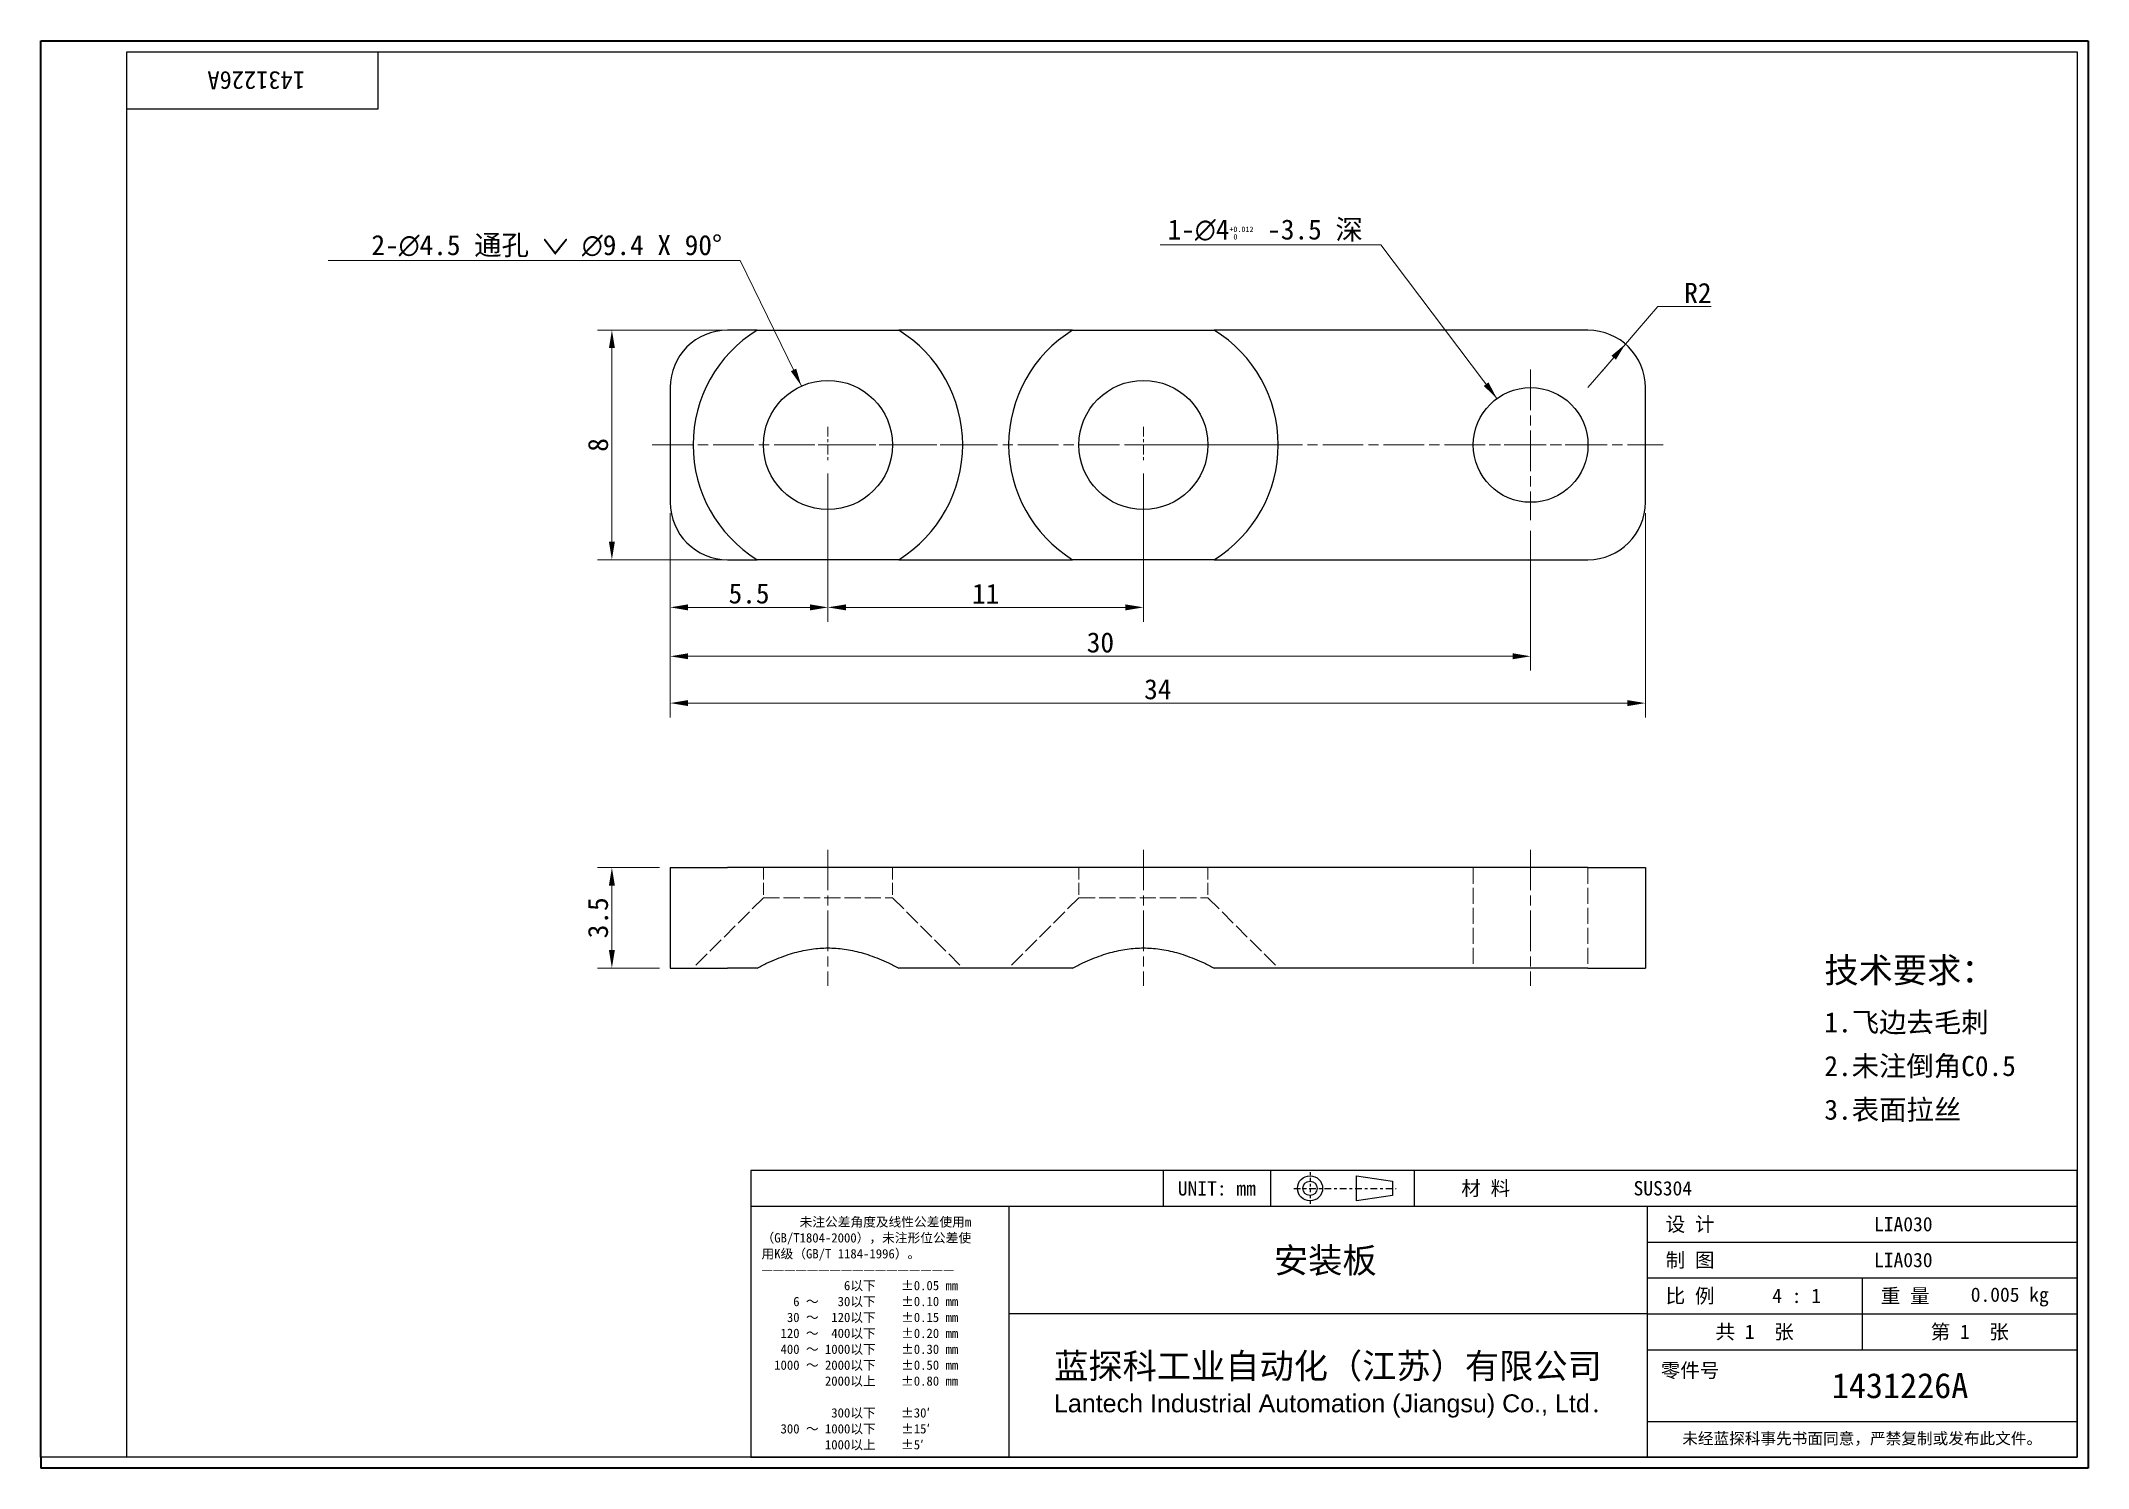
# Model space of a CAD drawing. Header units: millimetres. Extents: x 1.5 to 72.9, y 1.4 to 51.1.
import ezdxf
from ezdxf.enums import TextEntityAlignment as Align

# ---------------------------------------------------------------- set-up
doc = ezdxf.new("R2010")
doc.units = ezdxf.units.MM
doc.header["$LTSCALE"] = 0.25
doc.linetypes.add('CHAIN', pattern=[0.3543, 0.2362, -0.0295, 0.0591, -0.0295])
doc.linetypes.add('DASHED', pattern=[0.2067, 0.1654, -0.0413])
for name, color, linetype, lineweight in [('1', 7, 'Continuous', 18), ('可见 (ISO)', 7, 'Continuous', 25), ('图框 (ISO)', 7, 'Continuous', 35), ('标题 (ISO)', 7, 'Continuous', 25)]:
    doc.layers.add(name, color=color, linetype=linetype, lineweight=lineweight)
for name, color, linetype, lineweight, true_color in [('中心标记 (ISO)', 1, 'CHAIN', 18, 0xff0000), ('中心线 (ISO)', 1, 'CHAIN', 18, 0xff0000), ('尺寸 (ISO)', 7, 'Continuous', 18, 0x008000), ('符号 (ISO)', 7, 'Continuous', 18, 0x008000), ('隐藏 (ISO)', 5, 'DASHED', 18, 0x0000ff)]:
    doc.layers.add(name, color=color, linetype=linetype, lineweight=lineweight, true_color=true_color)
doc.styles.add('文本样式164', font='SimSun.ttf')
doc.styles.add('文本样式165', font='SimSun.ttf')
doc.styles.add('文本样式74', font='SimSun.ttf')
doc.styles.add('最新国标', font='simfang.ttf')
doc.styles.add('注释文本 (ISO)', font='simfang.ttf')
doc.dimstyles.new('默认 (GB)', dxfattribs={"dimscale": 0.25, "dimtxt": 2.8, "dimasz": 2.5, "dimexe": 2, "dimexo": 1.5, "dimgap": 0.5, "dimtad": 1, "dimtoh": 1, "dimdsep": 46, "dimtxsty": '最新国标', "dimcen": 0.09, "dimdle": 10, "dimclrd": 256, "dimclre": 256, "dimclrt": 256, "dimaunit": 1, "dimadec": 3, "dimazin": 2, "dimtfac": 0.535714, "dimtdec": 3, "dimtmove": 0, "dimatfit": 3, "dimfxl": 0, "dimtolj": 1, "dimlwd": -1, "dimlwe": -1, "dimarcsym": 0})
doc.dimstyles.new('默认 (GB)$7', dxfattribs={"dimscale": 0.25, "dimtxt": 2.8, "dimasz": 2.5, "dimexe": 2, "dimexo": 1.5, "dimgap": 0.5, "dimtad": 1, "dimtoh": 1, "dimdsep": 46, "dimtxsty": '最新国标', "dimcen": 0.09, "dimdle": 10, "dimclrd": 256, "dimclre": 256, "dimclrt": 256, "dimaunit": 1, "dimadec": 3, "dimazin": 2, "dimtfac": 0.535714, "dimtdec": 3, "dimtmove": 0, "dimatfit": 3, "dimfxl": 0, "dimtolj": 1, "dimlwd": -1, "dimlwe": -1, "dimarcsym": 0})

# ---------------------------------------------------------------- blocks, each defined once
blk = doc.blocks.new('图框 最新国标')
at = {"layer": '图框 (ISO)'}
for p, q in [((6, 7), (6, 204.5)), ((6, 204.5), (291.5, 204.5)), ((291.5, 204.5), (291.5, 5.5)), ((6, 7), (6, 5.5)), ((6, 7), (6, 5.5)), ((291.5, 5.5), (6, 5.5))]:
    blk.add_line(p, q, dxfattribs=at)
at = {"layer": '图框 (ISO)', "color": 7, "linetype": 'Continuous', "lineweight": 25}
for p, q in [((18, 203), (290, 203)), ((18, 7), (18, 203)), ((18, 203), (290, 203)), ((53, 203), (53, 195)), ((290, 203), (290, 7)), ((290, 203), (290, 7)), ((53, 195), (18, 195)), ((290, 7), (6, 7)), ((290, 7), (18, 7))]:
    blk.add_line(p, q, dxfattribs=at)
at = {"layer": '图框 (ISO)', "style": '文本样式74'}
blk.add_attdef('零件代号_001', (42.82, 200.25), '', height=2.5, rotation=180, dxfattribs=at)
blk = doc.blocks.new('标题栏 最新国标')
at = {"layer": '标题 (ISO)'}
for p, q in [((381.98, -183.84), (196.98, -183.84)), ((196.98, -183.84), (196.98, -223.84)), ((254.48, -183.84), (254.48, -188.84)), ((269.48, -183.84), (269.48, -188.84)), ((281.48, -188.09), (281.48, -184.59)), ((281.48, -184.59), (286.48, -185.34)), ((286.48, -185.34), (286.48, -187.34)), ((289.48, -183.84), (289.48, -188.84)), ((381.98, -223.84), (381.98, -183.84)), ((383.48, -183.84), (383.48, -225.34)), ((286.48, -187.34), (281.48, -188.09)), ((196.98, -188.84), (381.98, -188.84)), ((232.98, -188.84), (232.98, -223.84)), ((321.98, -188.84), (321.98, -223.84)), ((321.98, -193.84), (381.98, -193.84)), ((321.98, -198.84), (381.98, -198.84)), ((351.98, -198.84), (351.98, -208.84)), ((321.98, -203.84), (232.98, -203.84)), ((321.98, -203.84), (381.98, -203.84)), ((321.98, -208.84), (381.98, -208.84)), ((321.98, -218.84), (381.98, -218.84)), ((196.98, -223.84), (381.98, -223.84)), ((383.48, -225.34), (196.98, -225.34))]:
    blk.add_line(p, q, dxfattribs=at)
at = {"layer": '标题 (ISO)', "linetype": 'CHAIN', "ltscale": 5.000333}
blk.add_line((274.98, -184.09), (274.98, -188.59), dxfattribs=at)
at = {"layer": '标题 (ISO)', "linetype": 'CHAIN', "ltscale": 15.834605}
blk.add_line((272.73, -186.34), (286.98, -186.34), dxfattribs=at)
at = {"layer": '标题 (ISO)'}
for radius in [1.75, 1]:
    blk.add_circle((274.98, -186.34), radius, dxfattribs=at)
at = {"layer": '1', "style": '文本样式164'}
for s, p in [('UNIT: mm', (261.98, -186.34)), ('材 料', (299.48, -186.34)), ('设 计', (327.98, -191.34)), ('制 图', (327.98, -196.34)), ('比 例', (327.98, -201.34)), ('重 量', (357.98, -201.34)), ('共 1  张', (336.98, -206.34)), ('第 1  张', (366.98, -206.34))]:
    blk.add_text(s, height=2, dxfattribs=at).set_placement(p, align=Align.MIDDLE_CENTER)
at = {"layer": '标题 (ISO)', "style": '注释文本 (ISO)'}
for s, insert, char_height, attachment_point, line_spacing_factor in [('\\fSimSun|b0|i0;{\\H1.3000;      未注公差角度及线性公差使用m\\P}\\fSimSun|b0|i0;{\\H1.3000;（GB/T1804-2000），未注形位公差使\\P}\\fSimSun|b0|i0;{\\H1.3000;用K级（GB/T 1184-1996）。\\P}\\fSimSun|b0|i0;{\\H1.3000;—————————————————\\P}\\fSimSun|b0|i0;{\\H1.3000;             6以下    ±0.05 mm\\P}\\fSimSun|b0|i0;{\\H1.3000;     6 ～   30以下    ±0.10 mm\\P}\\fSimSun|b0|i0;{\\H1.3000;    30 ～  120以下    ±0.15 mm\\P}\\fSimSun|b0|i0;{\\H1.3000;   120 ～  400以下    ±0.20 mm\\P}\\fSimSun|b0|i0;{\\H1.3000;   400 ～ 1000以下    ±0.30 mm\\P}\\fSimSun|b0|i0;{\\H1.3000;  1000 ～ 2000以下    ±0.50 mm\\P}\\fSimSun|b0|i0;{\\H1.3000;          2000以上    ±0.80 mm\\P}\\fSimSun|b0|i0;{\\H1.3000;\\P}\\fSimSun|b0|i0;{\\H1.3000;           300以下    ±30′\\P}\\fSimSun|b0|i0;{\\H1.3000;   300 ～ 1000以下    ±15′\\P}\\fSimSun|b0|i0;{\\H1.3000;          1000以上    ±5′}', (198.48, -206.63), 1.3, 4, 1.023913), ('{\\fMicrosoft YaHei|b0|i0|c134|p34;\\H1.75x;蓝探科工业自动化（江苏）有限公司\\P\\fArial|b0|i0|c0|p34;\\H0.71429x;Lantech Industrial Automation (Jiangsu) Co., Ltd\\fFangSong|b0|i0|c134|p49;.\\H1.15195x; }', (277.48, -213.84), 2, 5, 0.978695)]:
    blk.add_mtext(s, dxfattribs=dict(at, insert=insert, char_height=char_height, attachment_point=attachment_point, line_spacing_factor=line_spacing_factor))
at = {"layer": '标题 (ISO)', "attachment_point": 5, "style": '注释文本 (ISO)'}
for s, insert, char_height in [('\\fFangSong|b0|i0;零件号', (327.98, -211.84), 2), ('\\fSimSun|b0|i0;{\\H1.6000;未经蓝探科事先书面同意，严禁复制或发布此文件。}', (351.98, -221.34), 1.6)]:
    blk.add_mtext(s, dxfattribs=dict(at, insert=insert, char_height=char_height))
at = {"layer": '标题 (ISO)'}
for tag, p, height, style in [('材料_001', (320.09, -187.33), 2, '注释文本 (ISO)'), ('设计人_001', (353.63, -192.33), 2, '注释文本 (ISO)'), ('库存编号_001', (269.94, -198.13), 3.5, '文本样式165'), ('设计人_001', (353.63, -197.33), 2, '注释文本 (ISO)'), ('视图比例_001', (339.43, -202.33), 2, '注释文本 (ISO)'), ('质量\\P3;_001', (367.12, -202.16), 2, '注释文本 (ISO)'), ('零件代号_001', (347.74, -215.59), 3.5, '文本样式165')]:
    blk.add_attdef(tag, p, '', height=height, dxfattribs=dict(at, style=style))
blk = doc.blocks.new('*D5')
at = {"layer": 'Defpoints', "color": 0, "transparency": 16777216}
for p in [(23.439, 22.307), (21.407, 18.807), (23.439, 18.807)]:
    blk.add_point(p, dxfattribs=at)
at = {"layer": '尺寸 (ISO)', "color": 116, "true_color": 0x00803f, "transparency": 16777216}
for p, q in [((23.064, 22.307), (20.907, 22.307)), ((21.407, 21.682), (21.407, 19.432)), ((23.064, 18.807), (20.907, 18.807))]:
    blk.add_line(p, q, dxfattribs=at)
for points in [[(21.303, 21.682), (21.511, 21.682), (21.407, 22.307)], [(21.303, 19.432), (21.511, 19.432), (21.407, 18.807)]]:
    blk.add_solid(points, dxfattribs=at)
at = {"layer": '尺寸 (ISO)', "transparency": 16777216, "insert": (20.926, 20.557), "char_height": 0.7, "attachment_point": 5, "rotation": 90, "style": '最新国标'}
blk.add_mtext('\\A1;3.5', dxfattribs=at)
blk = doc.blocks.new('*D6')
at = {"layer": 'Defpoints', "color": 0, "transparency": 16777216}
for p in [(28.939, 36.417), (23.439, 35.042), (28.939, 31.379)]:
    blk.add_point(p, dxfattribs=at)
at = {"layer": '尺寸 (ISO)', "color": 116, "true_color": 0x00803f, "transparency": 16777216}
for p, q in [((28.939, 36.042), (28.939, 30.879)), ((23.439, 34.667), (23.439, 30.879)), ((24.064, 31.379), (28.314, 31.379))]:
    blk.add_line(p, q, dxfattribs=at)
for points in [[(24.064, 31.483), (24.064, 31.274), (23.439, 31.379)], [(28.314, 31.483), (28.314, 31.274), (28.939, 31.379)]]:
    blk.add_solid(points, dxfattribs=at)
at = {"layer": '尺寸 (ISO)', "transparency": 16777216, "insert": (26.189, 31.86), "char_height": 0.7, "attachment_point": 5, "style": '最新国标'}
blk.add_mtext('\\A1;5.5', dxfattribs=at)
blk = doc.blocks.new('*D7')
at = {"layer": 'Defpoints', "color": 0, "transparency": 16777216}
for p in [(28.939, 36.417), (39.939, 36.417), (39.939, 31.379)]:
    blk.add_point(p, dxfattribs=at)
at = {"layer": '尺寸 (ISO)', "color": 116, "true_color": 0x00803f, "transparency": 16777216}
for p, q in [((28.939, 36.042), (28.939, 30.879)), ((39.939, 36.042), (39.939, 30.879)), ((29.564, 31.379), (39.314, 31.379))]:
    blk.add_line(p, q, dxfattribs=at)
for points in [[(29.564, 31.483), (29.564, 31.274), (28.939, 31.379)], [(39.314, 31.483), (39.314, 31.274), (39.939, 31.379)]]:
    blk.add_solid(points, dxfattribs=at)
at = {"layer": '尺寸 (ISO)', "transparency": 16777216, "insert": (34.439, 31.854), "char_height": 0.7, "attachment_point": 5, "style": '最新国标'}
blk.add_mtext('\\A1;11', dxfattribs=at)
blk = doc.blocks.new('*D8')
at = {"layer": 'Defpoints', "color": 0, "transparency": 16777216}
for p in [(23.439, 35.042), (53.439, 34.417), (53.439, 29.674)]:
    blk.add_point(p, dxfattribs=at)
at = {"layer": '尺寸 (ISO)', "color": 116, "true_color": 0x00803f, "transparency": 16777216}
for p, q in [((23.439, 34.667), (23.439, 29.174)), ((53.439, 34.042), (53.439, 29.174)), ((24.064, 29.674), (52.814, 29.674))]:
    blk.add_line(p, q, dxfattribs=at)
for points in [[(24.064, 29.778), (24.064, 29.57), (23.439, 29.674)], [(52.814, 29.778), (52.814, 29.57), (53.439, 29.674)]]:
    blk.add_solid(points, dxfattribs=at)
at = {"layer": '尺寸 (ISO)', "transparency": 16777216, "insert": (38.439, 30.153), "char_height": 0.7, "attachment_point": 5, "style": '最新国标'}
blk.add_mtext('\\A1;30', dxfattribs=at)
blk = doc.blocks.new('*D9')
at = {"layer": 'Defpoints', "color": 0, "transparency": 16777216}
for p in [(21.407, 41.042), (31.407, 41.042), (31.407, 33.042)]:
    blk.add_point(p, dxfattribs=at)
at = {"layer": '尺寸 (ISO)', "color": 116, "true_color": 0x00803f, "transparency": 16777216}
for p, q in [((31.032, 41.042), (20.907, 41.042)), ((21.407, 33.667), (21.407, 40.417)), ((31.032, 33.042), (20.907, 33.042))]:
    blk.add_line(p, q, dxfattribs=at)
for points in [[(21.303, 40.417), (21.511, 40.417), (21.407, 41.042)], [(21.303, 33.667), (21.511, 33.667), (21.407, 33.042)]]:
    blk.add_solid(points, dxfattribs=at)
at = {"layer": '尺寸 (ISO)', "transparency": 16777216, "insert": (20.928, 37.042), "char_height": 0.7, "attachment_point": 5, "rotation": 90, "style": '最新国标'}
blk.add_mtext('\\A1;8', dxfattribs=at)
blk = doc.blocks.new('*D10')
at = {"layer": 'Defpoints', "color": 0, "transparency": 16777216}
for p in [(56.744, 40.558), (55.439, 39.042)]:
    blk.add_point(p, dxfattribs=at)
at = {"layer": '尺寸 (ISO)', "color": 116, "true_color": 0x00803f, "transparency": 16777216}
for p, q in [((57.872, 41.866), (57.152, 41.031)), ((59.735, 41.866), (57.872, 41.866)), ((56.744, 40.558), (57.152, 41.031)), ((55.439, 39.042), (56.744, 40.558)), ((56.337, 40.084), (55.929, 39.611))]:
    blk.add_line(p, q, dxfattribs=at)
blk.add_solid([(56.258, 40.152), (56.415, 40.016), (56.744, 40.558)], dxfattribs=at)
at = {"layer": '尺寸 (ISO)', "transparency": 16777216, "insert": (59.271, 42.341), "char_height": 0.7, "attachment_point": 5, "style": '最新国标'}
blk.add_mtext('\\A1;R2', dxfattribs=at)
blk = doc.blocks.new('*D11')
at = {"layer": 'Defpoints', "color": 0, "transparency": 16777216}
for p in [(23.439, 35.042), (57.439, 35.042), (57.439, 28.042)]:
    blk.add_point(p, dxfattribs=at)
at = {"layer": '尺寸 (ISO)', "color": 116, "true_color": 0x00803f, "transparency": 16777216}
for p, q in [((23.439, 34.667), (23.439, 27.542)), ((57.439, 34.667), (57.439, 27.542)), ((24.064, 28.042), (56.814, 28.042))]:
    blk.add_line(p, q, dxfattribs=at)
for points in [[(24.064, 28.146), (24.064, 27.938), (23.439, 28.042)], [(56.814, 28.146), (56.814, 27.938), (57.439, 28.042)]]:
    blk.add_solid(points, dxfattribs=at)
at = {"layer": '尺寸 (ISO)', "transparency": 16777216, "insert": (40.439, 28.521), "char_height": 0.7, "attachment_point": 5, "style": '最新国标'}
blk.add_mtext('\\A1;34', dxfattribs=at)

msp = doc.modelspace()

# ---------------------------------------------------------------- linework, layer by layer
at = {"layer": '中心标记 (ISO)', "ltscale": 23.990969}
for p, q in [((53.439, 39.667), (53.439, 34.417)), ((34.264, 37.042), (28.314, 37.042)), ((45.264, 37.042), (39.314, 37.042)), ((56.064, 37.042), (50.814, 37.042))]:
    msp.add_line(p, q, dxfattribs=at)
at = {"layer": '中心标记 (ISO)', "ltscale": 5.555937}
for p, q in [((28.939, 37.667), (28.939, 36.417)), ((39.939, 37.667), (39.939, 36.417))]:
    msp.add_line(p, q, dxfattribs=at)
at = {"layer": '中心线 (ISO)', "ltscale": 23.990969}
for p, q in [((22.814, 37.042), (58.064, 37.042)), ((28.939, 22.932), (28.939, 18.182)), ((39.939, 22.932), (39.939, 18.182)), ((53.439, 22.932), (53.439, 18.182))]:
    msp.add_line(p, q, dxfattribs=at)
at = {"layer": '可见 (ISO)'}
for p, q in [((26.471, 41.042), (25.439, 41.042)), ((37.471, 41.042), (31.407, 41.042)), ((55.439, 41.042), (42.407, 41.042)), ((23.439, 39.042), (23.439, 35.042)), ((57.439, 35.042), (57.439, 39.042)), ((25.439, 33.042), (26.471, 33.042)), ((31.407, 33.042), (37.471, 33.042)), ((42.407, 33.042), (55.439, 33.042)), ((23.439, 22.307), (23.439, 18.807)), ((23.439, 22.307), (25.439, 22.307)), ((55.439, 22.307), (25.439, 22.307)), ((55.439, 22.307), (57.439, 22.307)), ((57.439, 22.307), (57.439, 18.807)), ((23.439, 18.807), (25.439, 18.807)), ((26.471, 18.807), (25.439, 18.807)), ((37.471, 18.807), (31.407, 18.807)), ((55.439, 18.807), (42.407, 18.807)), ((55.439, 18.807), (57.439, 18.807))]:
    msp.add_line(p, q, dxfattribs=at)
for centre, radius in [((28.939, 37.042), 2.25), ((39.939, 37.042), 2.25), ((53.439, 37.042), 2)]:
    msp.add_circle(centre, radius, dxfattribs=at)
for centre, radius, start, end in [((25.439, 39.042), 2, 90, 180), ((28.939, 37.042), 4.7, 121.67243, 238.32757), ((28.939, 37.042), 4.7, 301.67243, 58.32757), ((39.939, 37.042), 4.7, 121.67243, 238.32757), ((39.939, 37.042), 4.7, 301.67243, 58.32757), ((55.439, 39.042), 2, 0, 90), ((25.439, 35.042), 2, 180, 270), ((55.439, 35.042), 2, 270, 0)]:
    msp.add_arc(centre, radius, start, end, dxfattribs=at)
for points in [[(26.471, 41.042), (28.939, 41.042), (31.407, 41.042)], [(37.471, 41.042), (39.939, 41.042), (42.407, 41.042)], [(31.407, 33.042), (28.939, 33.042), (26.471, 33.042)], [(42.407, 33.042), (39.939, 33.042), (37.471, 33.042)], [(26.471, 18.807), (28.939, 20.102), (31.407, 18.807)], [(37.471, 18.807), (39.939, 20.102), (42.407, 18.807)]]:
    msp.add_rational_spline(points, [1, 1.175, 1], degree=2, dxfattribs=at)
at = {"layer": '隐藏 (ISO)', "ltscale": 10.159652}
for p, q in [((26.689, 22.307), (26.689, 21.257)), ((31.189, 22.307), (31.189, 21.257)), ((37.689, 22.307), (37.689, 21.257)), ((42.189, 22.307), (42.189, 21.257))]:
    msp.add_line(p, q, dxfattribs=at)
at = {"layer": '隐藏 (ISO)', "ltscale": 13.546203}
for p, q in [((51.439, 22.307), (51.439, 18.807)), ((55.439, 22.307), (55.439, 18.807))]:
    msp.add_line(p, q, dxfattribs=at)
at = {"layer": '隐藏 (ISO)', "ltscale": 13.410056}
for p, q in [((26.689, 21.257), (24.239, 18.807)), ((31.189, 21.257), (33.639, 18.807)), ((37.689, 21.257), (35.239, 18.807)), ((42.189, 21.257), (44.639, 18.807))]:
    msp.add_line(p, q, dxfattribs=at)
at = {"layer": '隐藏 (ISO)', "ltscale": 13.678923}
for p, q in [((26.689, 21.257), (31.189, 21.257)), ((37.689, 21.257), (42.189, 21.257))]:
    msp.add_line(p, q, dxfattribs=at)

# ---------------------------------------------------------------- block references
at = {"xscale": 0.25, "yscale": 0.25, "zscale": 0.25}
msp.add_blockref('图框 最新国标', (0, 0), dxfattribs=at).add_auto_attribs({'零件代号_001': '1431226A'})
ref = msp.add_blockref('标题栏 最新国标', (-22.996, 57.711), dxfattribs=dict(xscale=0.25, yscale=0.25, zscale=0.25))
ref.add_attrib('零件代号_001', '1431226A', (63.939, 3.813), dxfattribs={"layer": '标题 (ISO)', "height": 0.875, "style": '文本样式165'})
ref.add_attrib('库存编号_001', '安装板', (44.491, 8.178), dxfattribs={"layer": '标题 (ISO)', "height": 0.875, "style": '文本样式165'})
ref.add_attrib('质量\\P3;_001', '0.005 kg', (68.784, 7.171), dxfattribs={"layer": '标题 (ISO)', "height": 0.5, "style": '注释文本 (ISO)'})
ref.add_attrib('视图比例_001', '4 : 1', (61.863, 7.129), dxfattribs={"layer": '标题 (ISO)', "height": 0.5, "style": '注释文本 (ISO)'})
ref.add_attrib('设计人_001', 'LIA030', (65.413, 9.628), dxfattribs={"layer": '标题 (ISO)', "height": 0.5, "style": '注释文本 (ISO)'})
ref.add_attrib('设计人_001', 'LIA030', (65.413, 8.378), dxfattribs={"layer": '标题 (ISO)', "height": 0.5, "style": '注释文本 (ISO)'})
ref.add_attrib('材料_001', 'SUS304', (57.028, 10.878), dxfattribs={"layer": '标题 (ISO)', "height": 0.5, "style": '注释文本 (ISO)'})

# ---------------------------------------------------------------- texts
at = {"layer": '符号 (ISO)'}
for s, insert, char_height, width, attachment_point, line_spacing_factor, style in [('\\A1;1-\\fAIGDT|b0|i0;{\\H0.7000;n}\\fFangSong|b0|i0;{\\H0.7000;4\\H0.1875\\S+0.012^  0;\\H0.7000; -3.5 深}', (47.589, 44.131), 0.7, 8.64411, 9, 1.05, '最新国标'), ('2-\\fAIGDT|b0|i0;{\\H0.7000;n}\\fFangSong|b0|i0;{\\H0.7000;4.5 通孔 }\\fAIGDT|b0|i0;{\\H0.7000;w}\\fFangSong|b0|i0;{\\H0.7000; }\\fAIGDT|b0|i0;{\\H0.7000;n}\\fFangSong|b0|i0;{\\H0.7000;9.4 X 90°}', (25.25, 43.583), 0.7, 14.76421, 9, 0.49, '最新国标'), ('{\\H1.75x;技术要求：\\H0.8x;\\P1.飞边去毛刺\\P2.未注倒角C0.5\\P3.表面拉丝}', (63.681, 16.306), 0.5, 7.33567, 4, 1.305367, '注释文本 (ISO)')]:
    msp.add_mtext(s, dxfattribs=dict(at, insert=insert, char_height=char_height, width=width, attachment_point=attachment_point, line_spacing_factor=line_spacing_factor, style=style))

# ---------------------------------------------------------------- dimensions: what is measured, and where the dimension line sits
at = {"layer": '尺寸 (ISO)', "color": 116, "true_color": 0x00803f}
dim = msp.add_radius_dim(center=(55.439, 39.042), mpoint=(56.744, 40.558), dimstyle='默认 (GB)', override={"dimgap": 0.5, "dimtih": 1, "dimdec": 2, "dimlfac": 1, "dimcen": 0, "dimtol": 0, "dimlim": 0, "dimtp": 0, "dimtm": 0, "dimtdec": 3}, dxfattribs=at)
dim.commit()
dim.dimension.update_dxf_attribs({"geometry": '*D10', "text_midpoint": (59.271, 41.866), "dimtype": 164})
for base, p1, p2, angle, picture, middle in [((21.407, 41.042), (31.407, 33.042), (31.407, 41.042), 270, '*D9', (21.407, 37.042)), ((28.939, 31.379), (23.439, 35.042), (28.939, 36.417), 180, '*D6', (26.189, 31.379)), ((39.939, 31.379), (28.939, 36.417), (39.939, 36.417), 180, '*D7', (34.439, 31.379)), ((53.439, 29.674), (23.439, 35.042), (53.439, 34.417), 180, '*D8', (38.439, 29.674)), ((57.439, 28.042), (23.439, 35.042), (57.439, 35.042), 180, '*D11', (40.439, 28.042)), ((21.407, 18.807), (23.439, 22.307), (23.439, 18.807), 90, '*D5', (21.407, 20.557))]:
    dim = msp.add_linear_dim(base=base, p1=p1, p2=p2, angle=angle, dimstyle='默认 (GB)', override={"dimgap": 0.5, "dimtoh": 0, "dimdec": 2, "dimtol": 0, "dimlim": 0, "dimtp": 0, "dimtm": 0, "dimtdec": 3, "dimtofl": 0, "dimatfit": 1}, dxfattribs=at)
    dim.commit()
    dim.dimension.update_dxf_attribs({"geometry": picture, "text_midpoint": middle, "dimtype": 160})

# ---------------------------------------------------------------- leaders
at = {"layer": '符号 (ISO)', "annotation_type": 0, "has_hookline": 1, "hookline_direction": 1}
for points, text_width in [([(52.265, 38.661), (48.214, 44.015), (47.589, 44.015)], 7.071), ([(28.015, 39.094), (25.875, 43.467), (25.25, 43.467)], 13.737)]:
    msp.add_leader(points, dimstyle='默认 (GB)$7', override={"dimgap": 0, "dimtad": 1}, dxfattribs=dict(at, text_width=text_width))

doc.saveas('drawing.dxf')
